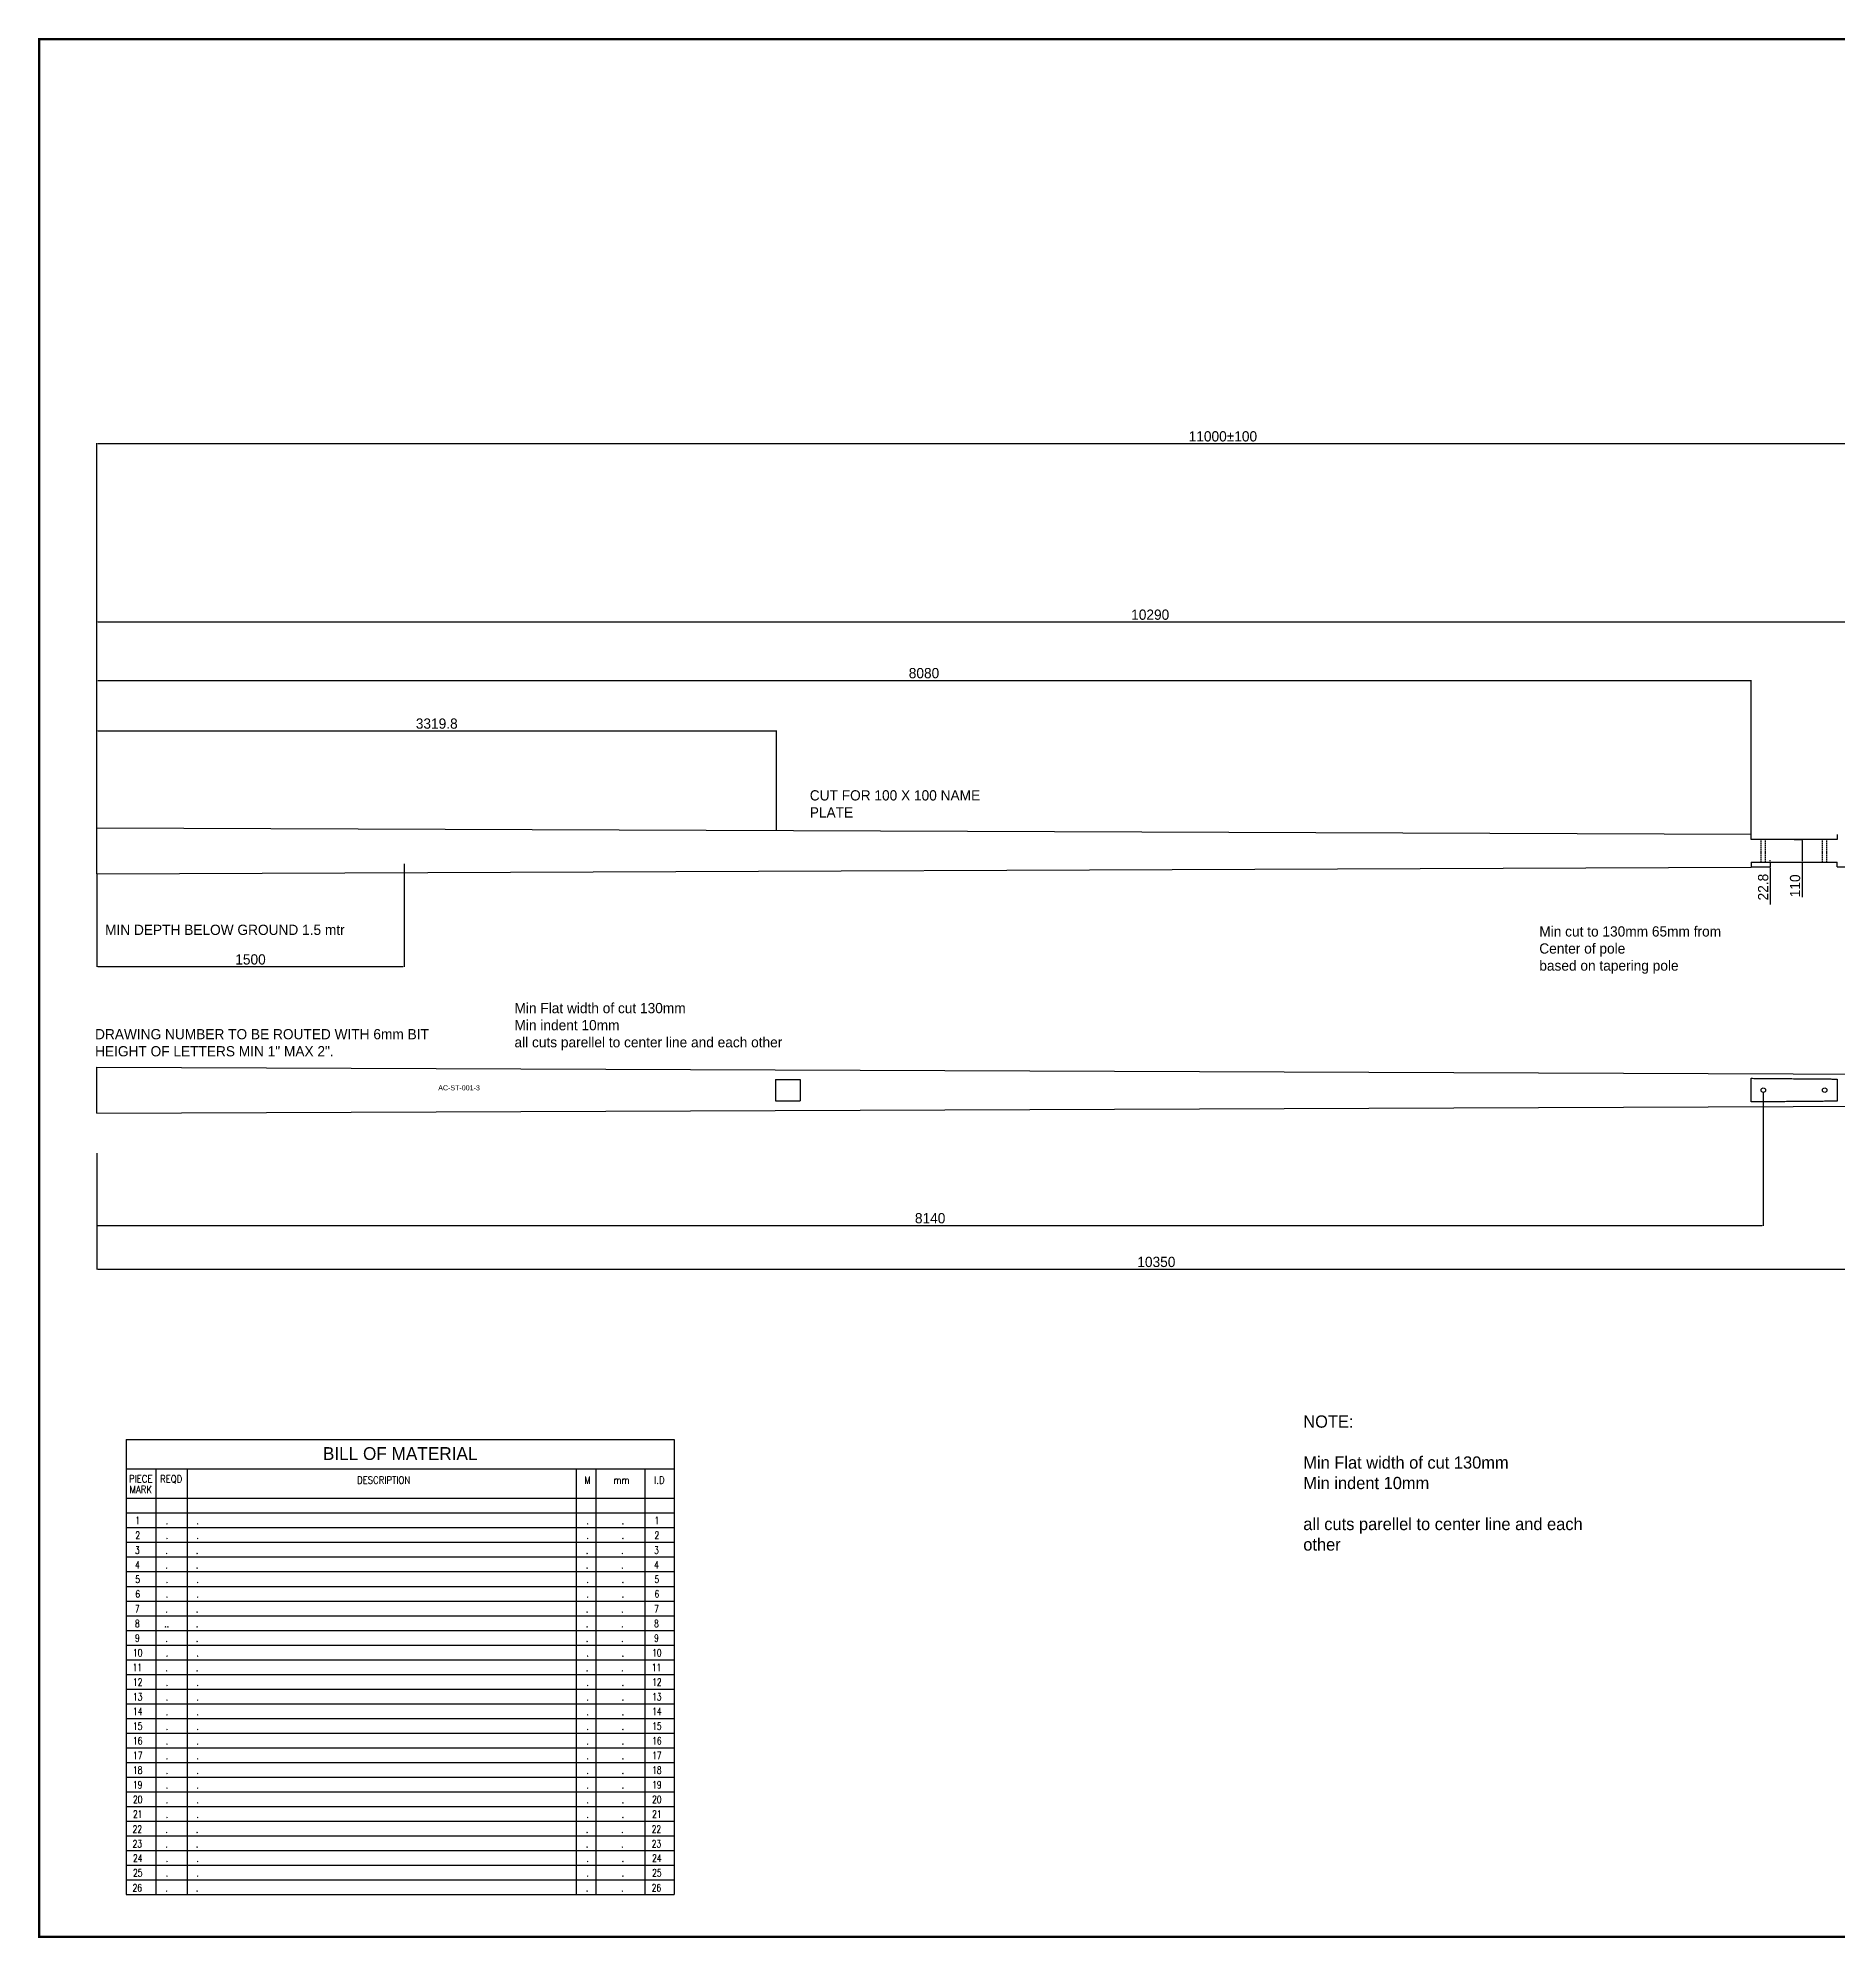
# Model space of a CAD drawing. Header units: inches. Extents: x -2441 to 10890, y 1104 to 10382.
# Drawn here: x -2441 to 6347, y 1104 to 10382 of the extents above; entities that cross this region are included whole.
import ezdxf
from ezdxf.enums import TextEntityAlignment as Align

# ---------------------------------------------------------------- set-up
doc = ezdxf.new("R2010")
doc.units = ezdxf.units.IN
doc.header["$MEASUREMENT"] = 0
doc.linetypes.add('HIDDEN', pattern=[9.525, 6.35, -3.175])
for name, color, linetype in [('D', 7, 'Continuous'), ('DIM', 5, 'Continuous'), ('post 2d', 7, 'Continuous'), ('post hidden 2d', 4, 'HIDDEN')]:
    doc.layers.add(name, color=color, linetype=linetype)
doc.styles.add('332', font='ROMANS.SHX', dxfattribs={"width": 0.75, "height": 1.125})
doc.styles.add('T3', font='romans.shx', dxfattribs={"width": 0.75, "height": 2.125})
doc.dimstyles.new('ISO-25', dxfattribs={"dimtxt": 2.5, "dimasz": 2.5, "dimexe": 1.25, "dimexo": 0.625, "dimtad": 1, "dimtxsty": 'Standard', "dimcen": 2.5, "dimadec": 0, "dimazin": 0, "dimtfac": 1, "dimtmove": 0, "dimatfit": 3, "dimfxl": 0, "dimarcsym": 0})

# ---------------------------------------------------------------- blocks, each defined once
blk = doc.blocks.new('*D1')
at = {"layer": 'Defpoints', "color": 0}
for p in [(8197, 5233.2), (-2153, 4931.7), (8197, 4370)]:
    blk.add_point(p, dxfattribs=at)
at = {"layer": 'DIM', "color": 0, "lineweight": -2}
for p, q in [((8197, 5232.2), (8197, 4368.7)), ((-2153, 4930.7), (-2153, 4368.7)), ((-2148, 4370), (8192, 4370))]:
    blk.add_line(p, q, dxfattribs=at)
at = {"layer": 'DIM', "color": 0}
for points in [[(-2148, 4370.8), (-2148, 4369.2), (-2153, 4370)], [(8192, 4370.8), (8192, 4369.2), (8197, 4370)]]:
    blk.add_solid(points, dxfattribs=at)
at = {"layer": 'DIM', "color": 0, "insert": (3022, 4405), "char_height": 50, "attachment_point": 5}
blk.add_mtext('10350', dxfattribs=at)
blk = doc.blocks.new('*D2')
at = {"layer": 'Defpoints', "color": 0}
for p in [(5987, 5233.2), (-2153, 4937.8), (5987, 4583.5)]:
    blk.add_point(p, dxfattribs=at)
at = {"layer": 'DIM', "color": 0, "lineweight": -2}
for p, q in [((5987, 5232.2), (5987, 4582.3)), ((-2153, 4936.8), (-2153, 4582.3)), ((-2148, 4583.5), (5982, 4583.5))]:
    blk.add_line(p, q, dxfattribs=at)
at = {"layer": 'DIM', "color": 0}
for points in [[(-2148, 4584.3), (-2148, 4582.7), (-2153, 4583.5)], [(5982, 4584.3), (5982, 4582.7), (5987, 4583.5)]]:
    blk.add_solid(points, dxfattribs=at)
at = {"layer": 'DIM', "color": 0, "insert": (1917, 4618.5), "char_height": 50, "attachment_point": 5}
blk.add_mtext('8140', dxfattribs=at)
blk = doc.blocks.new('*D3')
at = {"layer": 'Defpoints', "color": 0}
for p in [(8137, 7530.5), (-2153, 6662), (8137, 6484.5)]:
    blk.add_point(p, dxfattribs=at)
at = {"layer": 'DIM', "color": 0, "lineweight": -2}
for p, q in [((-2153, 6663), (-2153, 7531.8)), ((-2148, 7530.5), (8132, 7530.5)), ((8137, 6485.5), (8137, 7531.8))]:
    blk.add_line(p, q, dxfattribs=at)
at = {"layer": 'DIM', "color": 0}
for points in [[(-2148, 7531.4), (-2148, 7529.7), (-2153, 7530.5)], [(8132, 7531.4), (8132, 7529.7), (8137, 7530.5)]]:
    blk.add_solid(points, dxfattribs=at)
at = {"layer": 'DIM', "color": 0, "insert": (2992, 7565.5), "char_height": 50, "attachment_point": 5}
blk.add_mtext('10290', dxfattribs=at)
blk = doc.blocks.new('*D4')
at = {"layer": 'Defpoints', "color": 0}
for p in [(5927, 7245.1), (-2153, 6659.2), (5927, 6493.3)]:
    blk.add_point(p, dxfattribs=at)
at = {"layer": 'DIM', "color": 0, "lineweight": -2}
for p, q in [((-2153, 6660.2), (-2153, 7246.3)), ((-2148, 7245.1), (5922, 7245.1)), ((5927, 6494.3), (5927, 7246.3))]:
    blk.add_line(p, q, dxfattribs=at)
at = {"layer": 'DIM', "color": 0}
for points in [[(-2148, 7245.9), (-2148, 7244.3), (-2153, 7245.1)], [(5922, 7245.9), (5922, 7244.3), (5927, 7245.1)]]:
    blk.add_solid(points, dxfattribs=at)
at = {"layer": 'DIM', "color": 0, "insert": (1887, 7280.1), "char_height": 50, "attachment_point": 5}
blk.add_mtext('8080', dxfattribs=at)
blk = doc.blocks.new('*D5')
at = {"layer": 'Defpoints', "color": 0}
for p in [(8847, 8401.2), (-2153, 6525.2), (8847, 6487.7)]:
    blk.add_point(p, dxfattribs=at)
at = {"layer": 'DIM', "color": 0, "lineweight": -2}
for p, q in [((-2153, 6526.2), (-2153, 8402.5)), ((-2148, 8401.2), (8842, 8401.2)), ((8847, 6488.7), (8847, 8402.5))]:
    blk.add_line(p, q, dxfattribs=at)
at = {"layer": 'DIM', "color": 0}
for points in [[(-2148, 8402), (-2148, 8400.4), (-2153, 8401.2)], [(8842, 8402), (8842, 8400.4), (8847, 8401.2)]]:
    blk.add_solid(points, dxfattribs=at)
at = {"layer": 'DIM', "color": 0, "insert": (3347, 8436.2), "char_height": 50, "attachment_point": 5}
blk.add_mtext('11000±100', dxfattribs=at)
blk = doc.blocks.new('*D9')
at = {"layer": 'Defpoints', "color": 0}
for p in [(1166.8, 6998.6), (-2153, 6659.2), (1166.8, 6512.1)]:
    blk.add_point(p, dxfattribs=at)
at = {"layer": 'DIM', "color": 0, "lineweight": -2}
for p, q in [((-2153, 6660.2), (-2153, 6999.8)), ((-2148, 6998.6), (1161.8, 6998.6)), ((1166.8, 6513.1), (1166.8, 6999.8))]:
    blk.add_line(p, q, dxfattribs=at)
at = {"layer": 'DIM', "color": 0}
for points in [[(-2148, 6999.4), (-2148, 6997.8), (-2153, 6998.6)], [(1161.8, 6999.4), (1161.8, 6997.8), (1166.8, 6998.6)]]:
    blk.add_solid(points, dxfattribs=at)
at = {"layer": 'DIM', "color": 0, "insert": (-493.1, 7033.6), "char_height": 50, "attachment_point": 5}
blk.add_mtext('3319.8', dxfattribs=at)
blk = doc.blocks.new('*D28')
at = {"layer": 'Defpoints', "color": 0}
for p in [(-653, 6350.2), (-2153, 6300.2), (-653, 5847.1)]:
    blk.add_point(p, dxfattribs=at)
at = {"layer": 'DIM', "color": 0, "lineweight": -2}
for p, q in [((-653, 6349.2), (-653, 5845.9)), ((-2153, 6299.2), (-2153, 5845.9)), ((-2148, 5847.1), (-658, 5847.1))]:
    blk.add_line(p, q, dxfattribs=at)
at = {"layer": 'DIM', "color": 0}
for points in [[(-2148, 5848), (-2148, 5846.3), (-2153, 5847.1)], [(-658, 5848), (-658, 5846.3), (-653, 5847.1)]]:
    blk.add_solid(points, dxfattribs=at)
at = {"layer": 'DIM', "color": 0, "insert": (-1403, 5882.1), "char_height": 50, "attachment_point": 5}
blk.add_mtext('1500', dxfattribs=at)
blk = doc.blocks.new('*D44')
at = {"layer": 'Defpoints', "color": 0}
for p in [(5927, 6357.7), (5927, 6334.9), (6021.2, 6357.7)]:
    blk.add_point(p, dxfattribs=at)
at = {"layer": 'DIM', "color": 0, "lineweight": -2}
for p, q in [((5928, 6357.7), (6022.5, 6357.7)), ((5928, 6334.9), (6022.5, 6334.9)), ((6021.2, 6362.7), (6021.2, 6367.7)), ((6021.2, 6357.7), (6021.2, 6334.9)), ((6021.2, 6329.9), (6021.2, 6150.5))]:
    blk.add_line(p, q, dxfattribs=at)
at = {"layer": 'DIM', "color": 0}
for points in [[(6020.4, 6362.7), (6022.1, 6362.7), (6021.2, 6357.7)], [(6020.4, 6329.9), (6022.1, 6329.9), (6021.2, 6334.9)]]:
    blk.add_solid(points, dxfattribs=at)
at = {"layer": 'DIM', "color": 0, "insert": (5986.2, 6235.5), "char_height": 50, "attachment_point": 5, "rotation": 90}
blk.add_mtext('22.8', dxfattribs=at)
blk = doc.blocks.new('*D43')
at = {"layer": 'Defpoints', "color": 0}
for p in [(6137, 6467.7), (6177.3, 6467.7), (6137, 6357.7)]:
    blk.add_point(p, dxfattribs=at)
at = {"layer": 'DIM', "color": 0, "lineweight": -2}
for p, q in [((6138, 6467.7), (6178.5, 6467.7)), ((6177.3, 6462.7), (6177.3, 6362.7)), ((6138, 6357.7), (6178.5, 6357.7)), ((6177.3, 6357.7), (6177.3, 6186))]:
    blk.add_line(p, q, dxfattribs=at)
at = {"layer": 'DIM', "color": 0}
for points in [[(6176.4, 6462.7), (6178.1, 6462.7), (6177.3, 6467.7)], [(6176.4, 6362.7), (6178.1, 6362.7), (6177.3, 6357.7)]]:
    blk.add_solid(points, dxfattribs=at)
at = {"layer": 'DIM', "color": 0, "insert": (6142.3, 6241.8), "char_height": 50, "attachment_point": 5, "rotation": 90}
blk.add_mtext('110', dxfattribs=at)

msp = doc.modelspace()

# ---------------------------------------------------------------- linework, layer by layer
for p, q in [((10884.55, 10376.11), (-2435.6, 10376.11)), ((-2435.6, 10376.11), (-2435.6, 1109.61)), ((-2435.6, 1109.61), (10884.55, 1109.61))]:
    msp.add_line(p, q)
at = {"const_width": 10.95}
msp.add_lwpolyline([(10884.55, 1109.61), (-2435.6, 1109.61), (-2435.6, 10376.11), (10884.55, 10376.11)], close=True, dxfattribs=at)
at = {"layer": 'D'}
for p, q in [((-2009.5, 3537.87), (665.94, 3537.87)), ((-2009.5, 3537.87), (-2009.5, 1316.3)), ((665.94, 3537.87), (665.94, 1316.3)), ((-2009.5, 3395.61), (665.94, 3395.61)), ((-1866.17, 3395.61), (-1866.17, 1316.3)), ((-1712.34, 3395.61), (-1712.34, 1316.3)), ((188.18, 3395.61), (188.18, 1316.3)), ((283.73, 3395.61), (283.73, 1316.3)), ((522.61, 3395.61), (522.61, 1316.3)), ((-2009.5, 3251.22), (665.94, 3251.22)), ((-2009.5, 3179.56), (665.94, 3179.56)), ((-2009.5, 3107.89), (665.94, 3107.89)), ((-2009.5, 3036.23), (665.94, 3036.23)), ((-2009.5, 2964.56), (665.94, 2964.56)), ((-2009.5, 2892.9), (665.94, 2892.9)), ((-2009.5, 2821.24), (665.94, 2821.24)), ((-2009.5, 2749.57), (665.94, 2749.57)), ((-2009.5, 2677.91), (665.94, 2677.91)), ((-2009.5, 2606.25), (665.94, 2606.25)), ((-2009.5, 2534.58), (665.94, 2534.58)), ((-2009.5, 2462.92), (665.94, 2462.92)), ((-2009.5, 2391.26), (665.94, 2391.26)), ((-2009.5, 2319.59), (665.94, 2319.59)), ((-2009.5, 2247.93), (665.94, 2247.93)), ((-2009.5, 2176.26), (665.94, 2176.26)), ((-2009.5, 2104.6), (665.94, 2104.6)), ((-2009.5, 2032.94), (665.94, 2032.94)), ((-2009.5, 1961.27), (665.94, 1961.27)), ((-2009.5, 1889.61), (665.94, 1889.61)), ((-2009.5, 1889.61), (665.94, 1889.61)), ((-2009.5, 1817.95), (665.94, 1817.95)), ((-2009.5, 1817.95), (665.94, 1817.95)), ((-2009.5, 1746.28), (665.94, 1746.28)), ((-2009.5, 1674.62), (665.94, 1674.62)), ((-2009.5, 1602.96), (665.94, 1602.96)), ((-2009.5, 1531.29), (665.94, 1531.29)), ((-2009.5, 1459.63), (665.94, 1459.63)), ((-2009.5, 1387.97), (665.94, 1387.97)), ((-2009.5, 1316.3), (665.94, 1316.3)), ((-2009.5, 1316.3), (665.94, 1316.3))]:
    msp.add_line(p, q, dxfattribs=at)
at = {"layer": 'post 2d'}
for p, q in [((-2153.04, 6300.17), (-2153.04, 6525.17)), ((-2153.04, 6525.17), (5926.96, 6493.27)), ((-2153.04, 6300.17), (-2153.04, 6525.17)), ((5926.96, 6467.67), (5926.96, 6493.27)), ((6346.96, 6491.61), (6346.96, 6467.67)), ((-2153.04, 6300.17), (5926.96, 6332.06)), ((5926.96, 6357.67), (5926.96, 6332.06)), ((6346.96, 6333.72), (6346.96, 6357.67)), ((6346.96, 6333.72), (8136.96, 6340.79)), ((-2153.04, 5356.66), (8846.96, 5313.24)), ((-2153.04, 5131.66), (-2153.04, 5356.66)), ((1161.96, 5296.67), (1161.96, 5191.65)), ((1161.96, 5296.67), (1281.96, 5295.77)), ((1281.96, 5295.77), (1281.96, 5192.55)), ((5926.96, 5186.44), (5926.96, 5301.87)), ((6346.96, 5298.3), (6346.96, 5190.02)), ((-2153.04, 5131.66), (8846.96, 5175.08)), ((1161.96, 5191.65), (1281.96, 5192.55))]:
    msp.add_line(p, q, dxfattribs=at)
for centre in [(5986.96, 5244.16), (6286.96, 5244.16)]:
    msp.add_circle(centre, 11, dxfattribs=at)
for points, weights in [([(6346.96, 6467.67), (6143.02, 6467.67), (5926.96, 6467.67)], [1, 1.00020720826, 1]), ([(5926.96, 6357.67), (6143.02, 6357.67), (6346.96, 6357.67)], [1, 1.00020720806, 1]), ([(5926.96, 5301.87), (6143.68, 5300.06), (6346.96, 5298.3)], [1, 1.0001990145, 1]), ([(6346.96, 5190.02), (6143.68, 5188.25), (5926.96, 5186.44)], [1, 1.0001990145, 1])]:
    msp.add_rational_spline(points, weights, degree=2, dxfattribs=at)
at = {"layer": 'post hidden 2d'}
for p, q in [((5975.96, 6357.67), (5975.96, 6467.67)), ((5997.96, 6357.67), (5997.96, 6467.67)), ((6275.96, 6357.67), (6275.96, 6467.67)), ((6297.96, 6357.67), (6297.96, 6467.67))]:
    msp.add_line(p, q, dxfattribs=at)

# ---------------------------------------------------------------- texts
at = {"layer": 'D'}
msp.add_text('BILL OF MATERIAL', height=62.7057, dxfattribs=at).set_placement((-671.78, 3438.33), align=Align.CENTER)
for s, height, style, width, p in [('PIECE', 35.832, 'T3', 0.85, (-1938.93, 3328.46)), ('REQD', 35.832, 'T3', 0.85, (-1790.37, 3327.51)), ('MARK', 35.832, 'T3', 0.85, (-1938.93, 3276.42)), ('1', 35.83, '332', 0.75, (-1953.88, 3124.37)), ('1', 35.83, '332', 0.75, (582.06, 3124.37)), ('2', 35.83, '332', 0.75, (-1953.88, 3052.7)), ('.', 35.83, '332', 0.75, (-1810.56, 3124.37)), ('.', 35.83, '332', 0.75, (243.81, 3124.37)), ('.', 35.83, '332', 0.75, (415.8, 3124.37)), ('2', 35.83, '332', 0.75, (582.06, 3052.7)), ('3', 35.83, '332', 0.75, (-1955.83, 2979.85)), ('.', 35.83, '332', 0.75, (-1812.51, 2979.85)), ('.', 35.83, '332', 0.75, (-1810.56, 3052.7)), ('.', 35.83, '332', 0.75, (241.86, 2979.85)), ('.', 35.83, '332', 0.75, (243.81, 3052.7)), ('.', 35.83, '332', 0.75, (413.85, 2979.85)), ('.', 35.83, '332', 0.75, (415.8, 3052.7)), ('3', 35.83, '332', 0.75, (580.11, 2979.85)), ('4', 35.83, '332', 0.75, (-1955.83, 2908.19)), ('.', 35.83, '332', 0.75, (-1812.51, 2908.19)), ('.', 35.83, '332', 0.75, (241.86, 2908.19)), ('.', 35.83, '332', 0.75, (413.85, 2908.19)), ('4', 35.83, '332', 0.75, (580.11, 2908.19)), ('5', 35.83, '332', 0.75, (-1953.88, 2837.71)), ('6', 35.83, '332', 0.75, (-1953.88, 2766.05)), ('.', 35.83, '332', 0.75, (-1810.56, 2837.71)), ('.', 35.83, '332', 0.75, (243.81, 2837.71)), ('.', 35.83, '332', 0.75, (415.8, 2837.71)), ('5', 35.83, '332', 0.75, (582.06, 2837.71)), ('6', 35.83, '332', 0.75, (582.06, 2766.05)), ('7', 35.83, '332', 0.75, (-1955.83, 2693.2)), ('.', 35.83, '332', 0.75, (-1812.51, 2693.2)), ('.', 35.83, '332', 0.75, (-1810.56, 2766.05)), ('.', 35.83, '332', 0.75, (241.86, 2693.2)), ('.', 35.83, '332', 0.75, (243.81, 2766.05)), ('.', 35.83, '332', 0.75, (413.85, 2693.2)), ('.', 35.83, '332', 0.75, (415.8, 2766.05)), ('7', 35.83, '332', 0.75, (580.11, 2693.2)), ('8', 35.83, '332', 0.75, (-1955.83, 2621.54)), ('..', 35.832, '332', 0.75, (-1812.51, 2621.54)), ('.', 35.83, '332', 0.75, (241.86, 2621.54)), ('.', 35.83, '332', 0.75, (413.85, 2621.54)), ('8', 35.83, '332', 0.75, (580.11, 2621.54)), ('10', 35.832, '332', 0.75, (-1953.88, 2479.39)), ('9', 35.83, '332', 0.75, (-1955.83, 2550.93)), ('.', 35.83, '332', 0.75, (-1812.51, 2550.93)), ('.', 35.83, '332', 0.75, (241.86, 2550.93)), ('.', 35.83, '332', 0.75, (413.85, 2550.93)), ('10', 35.832, '332', 0.75, (582.06, 2479.39)), ('9', 35.83, '332', 0.75, (580.11, 2550.93)), ('11', 35.832, '332', 0.75, (-1955.83, 2407.61)), ('.', 35.83, '332', 0.75, (-1810.56, 2479.39)), ('.', 35.83, '332', 0.75, (243.81, 2479.39)), ('.', 35.83, '332', 0.75, (415.8, 2479.39)), ('11', 35.832, '332', 0.75, (580.11, 2407.61)), ('12', 35.832, '332', 0.75, (-1953.88, 2336.07)), ('.', 35.83, '332', 0.75, (-1812.51, 2407.61)), ('.', 35.83, '332', 0.75, (-1810.56, 2336.07)), ('.', 35.83, '332', 0.75, (241.86, 2407.61)), ('.', 35.83, '332', 0.75, (243.81, 2336.07)), ('.', 35.83, '332', 0.75, (413.85, 2407.61)), ('.', 35.83, '332', 0.75, (415.8, 2336.07)), ('12', 35.832, '332', 0.75, (582.06, 2336.07)), ('13', 35.832, '332', 0.75, (-1953.88, 2264.4)), ('14', 35.832, '332', 0.75, (-1953.88, 2192.74)), ('.', 35.83, '332', 0.75, (-1810.56, 2264.4)), ('.', 35.83, '332', 0.75, (243.81, 2264.4)), ('.', 35.83, '332', 0.75, (415.8, 2264.4)), ('13', 35.832, '332', 0.75, (582.06, 2264.4)), ('14', 35.832, '332', 0.75, (582.06, 2192.74)), ('15', 35.832, '332', 0.75, (-1953.88, 2121.08)), ('.', 35.83, '332', 0.75, (-1810.56, 2192.74)), ('.', 35.83, '332', 0.75, (243.81, 2192.74)), ('.', 35.83, '332', 0.75, (415.8, 2192.74)), ('15', 35.832, '332', 0.75, (582.06, 2121.08)), ('16', 35.832, '332', 0.75, (-1953.88, 2049.41)), ('.', 35.83, '332', 0.75, (-1810.56, 2121.08)), ('.', 35.83, '332', 0.75, (-1810.56, 2049.41)), ('.', 35.83, '332', 0.75, (243.81, 2121.08)), ('.', 35.83, '332', 0.75, (243.81, 2049.41)), ('.', 35.83, '332', 0.75, (415.8, 2121.08)), ('.', 35.83, '332', 0.75, (415.8, 2049.41)), ('16', 35.832, '332', 0.75, (582.06, 2049.41)), ('17', 35.832, '332', 0.75, (-1953.88, 1977.75)), ('.', 35.83, '332', 0.75, (-1810.56, 1977.75)), ('.', 35.83, '332', 0.75, (243.81, 1977.75)), ('.', 35.83, '332', 0.75, (415.8, 1977.75)), ('17', 35.832, '332', 0.75, (582.06, 1977.75)), ('18', 35.832, '332', 0.75, (-1953.88, 1906.08)), ('19', 35.832, '332', 0.75, (-1953.88, 1834.42)), ('.', 35.83, '332', 0.75, (-1810.56, 1906.08)), ('.', 35.83, '332', 0.75, (243.81, 1906.08)), ('.', 35.83, '332', 0.75, (415.8, 1906.08)), ('18', 35.832, '332', 0.75, (582.06, 1906.08)), ('19', 35.832, '332', 0.75, (582.06, 1834.42)), ('20', 35.832, '332', 0.75, (-1953.88, 1762.76)), ('.', 35.83, '332', 0.75, (-1810.56, 1834.42)), ('.', 35.83, '332', 0.75, (-1810.56, 1762.76)), ('.', 35.83, '332', 0.75, (243.81, 1834.42)), ('.', 35.83, '332', 0.75, (243.81, 1762.76)), ('.', 35.83, '332', 0.75, (415.8, 1834.42)), ('.', 35.83, '332', 0.75, (415.8, 1762.76)), ('20', 35.832, '332', 0.75, (582.06, 1762.76)), ('21', 35.832, '332', 0.75, (-1953.88, 1691.09)), ('.', 35.83, '332', 0.75, (-1810.56, 1691.09)), ('.', 35.83, '332', 0.75, (243.81, 1691.09)), ('.', 35.83, '332', 0.75, (415.8, 1691.09)), ('21', 35.832, '332', 0.75, (582.06, 1691.09)), ('22', 35.832, '332', 0.75, (-1955.83, 1618.24)), ('23', 35.832, '332', 0.75, (-1955.83, 1546.58)), ('.', 35.83, '332', 0.75, (-1812.51, 1618.24)), ('.', 35.83, '332', 0.75, (241.86, 1618.24)), ('.', 35.83, '332', 0.75, (413.85, 1618.24)), ('22', 35.832, '332', 0.75, (580.11, 1618.24)), ('23', 35.832, '332', 0.75, (580.11, 1546.58)), ('24', 35.832, '332', 0.75, (-1953.88, 1476.1)), ('.', 35.83, '332', 0.75, (-1812.51, 1546.58)), ('.', 35.83, '332', 0.75, (241.86, 1546.58)), ('.', 35.83, '332', 0.75, (413.85, 1546.58)), ('24', 35.832, '332', 0.75, (582.06, 1476.1)), ('25', 35.832, '332', 0.75, (-1953.88, 1404.44)), ('.', 35.83, '332', 0.75, (-1810.56, 1476.1)), ('.', 35.83, '332', 0.75, (-1810.56, 1404.44)), ('.', 35.83, '332', 0.75, (243.81, 1476.1)), ('.', 35.83, '332', 0.75, (243.81, 1404.44)), ('.', 35.83, '332', 0.75, (415.8, 1476.1)), ('.', 35.83, '332', 0.75, (415.8, 1404.44)), ('25', 35.832, '332', 0.75, (582.06, 1404.44)), ('26', 35.832, '332', 0.75, (-1955.83, 1331.59)), ('.', 35.83, '332', 0.75, (-1812.51, 1331.59)), ('.', 35.83, '332', 0.75, (241.86, 1331.59)), ('.', 35.83, '332', 0.75, (413.85, 1331.59)), ('26', 35.832, '332', 0.75, (580.11, 1331.59))]:
    msp.add_text(s, height=height, dxfattribs=dict(at, style=style, width=width)).set_placement(p, align=Align.CENTER)
at = {"layer": 'D', "style": 'T3', "width": 0.85}
for s, height, p in [('DESCRIPTION', 35.8318, (-752.44, 3340.32)), ('M', 35.83, (243.26, 3340.32)), ('mm', 35.832, (409.25, 3340.32)), ('I.D', 35.832, (594.28, 3340.32))]:
    msp.add_text(s, height=height, dxfattribs=at).set_placement(p, align=Align.MIDDLE)
at = {"layer": 'D', "style": '332', "width": 0.75}
for p in [(-1667.23, 3124.37), (-1669.18, 2979.85), (-1667.23, 3052.7), (-1669.18, 2908.19), (-1667.23, 2837.71), (-1669.18, 2693.2), (-1667.23, 2766.05), (-1669.18, 2621.54), (-1669.18, 2550.93), (-1667.23, 2479.39), (-1669.18, 2407.61), (-1667.23, 2336.07), (-1667.23, 2264.4), (-1667.23, 2192.74), (-1667.23, 2121.08), (-1667.23, 2049.41), (-1667.23, 1977.75), (-1667.23, 1906.08), (-1667.23, 1834.42), (-1667.23, 1762.76), (-1667.23, 1691.09), (-1669.18, 1618.24), (-1669.18, 1546.58), (-1667.23, 1476.1), (-1667.23, 1404.44), (-1669.18, 1331.59)]:
    msp.add_text('.', height=35.83, dxfattribs=at).set_placement(p)
at = {"layer": 'DIM', "attachment_point": 1}
for s, insert, char_height, width in [('CUT FOR 100 X 100 NAME PLATE', (1329.12, 6708.53), 50, 917.9735), ('MIN DEPTH BELOW GROUND 1.5 mtr ', (-2113.17, 6051.94), 50, 3169.2092), ('Min cut to 130mm 65mm from Center of pole\\Pbased on tapering pole', (4892.68, 6044.11), 50, 1039.6431), ('Min Flat width of cut 130mm\\PMin indent 10mm \\Pall cuts parellel to center line and each other', (-113.33, 5669.77), 50, 3169.2092), ('DRAWING NUMBER TO BE ROUTED WITH 6mm BIT \\PHEIGHT OF LETTERS MIN 1" MAX 2".', (-2162.23, 5542.38), 50, 3169.2092), ('AC-ST-001-3', (-485.86, 5268), 25, 3169.2092), ('NOTE:\\P\\PMin Flat width of cut 130mm\\PMin indent 10mm \\P\\Pall cuts parellel to center line and each other', (3739.75, 3655.89), 60, 1401.5448)]:
    msp.add_mtext(s, dxfattribs=dict(at, insert=insert, char_height=char_height, width=width))

# ---------------------------------------------------------------- dimensions: what is measured, and where the dimension line sits
at = {"layer": 'DIM'}
for base, p1, p2, override, picture, middle in [((8846.96, 8401.21), (-2153.04, 6525.17), (8846.96, 6487.67), {"dimtxt": 50, "dimasz": 5, "dimexo": 1, "dimgap": 10, "dimdec": 1, "dimdsep": 46, "dimtol": 1, "dimlim": 0, "dimtp": 100, "dimtm": 100}, '*D5', (3346.96, 8436.21)), ((8136.96, 7530.53), (-2153.04, 6661.96), (8136.96, 6484.55), {"dimtxt": 50, "dimasz": 5, "dimexo": 1, "dimgap": 10, "dimdec": 1, "dimdsep": 46}, '*D3', (2991.96, 7565.53)), ((5926.96, 7245.1), (-2153.04, 6659.21), (5926.96, 6493.27), {"dimtxt": 50, "dimasz": 5, "dimexo": 1, "dimgap": 10, "dimdec": 1, "dimdsep": 46}, '*D4', (1886.96, 7280.1)), ((1166.76, 6998.6), (-2153.04, 6659.21), (1166.76, 6512.06), {"dimtxt": 50, "dimasz": 5, "dimexo": 1, "dimgap": 10, "dimdec": 1, "dimdsep": 46}, '*D9', (-493.14, 7033.6)), ((-653.04, 5847.14), (-2153.04, 6300.17), (-653.04, 6350.17), {"dimtxt": 50, "dimasz": 5, "dimexo": 1, "dimgap": 10, "dimdec": 1, "dimdsep": 46}, '*D28', (-1403.04, 5882.14)), ((8196.96, 4369.99), (-2153.04, 4931.69), (8196.96, 5233.16), {"dimtxt": 50, "dimasz": 5, "dimexo": 1, "dimgap": 10, "dimdec": 1, "dimdsep": 46}, '*D1', (3021.96, 4404.99)), ((5986.96, 4583.51), (-2153.04, 4937.8), (5986.96, 5233.16), {"dimtxt": 50, "dimasz": 5, "dimexo": 1, "dimgap": 10, "dimdec": 1, "dimdsep": 46}, '*D2', (1916.96, 4618.51))]:
    dim = msp.add_linear_dim(base=base, p1=p1, p2=p2, dimstyle='ISO-25', override=override, dxfattribs=at)
    dim.commit()
    dim.dimension.update_dxf_attribs({"geometry": picture, "text_midpoint": middle})
for base, p1, p2, picture, middle in [((6177.26, 6467.67), (6136.96, 6357.67), (6136.96, 6467.67), '*D43', (6177.26, 6241.8)), ((6021.23, 6357.67), (5926.96, 6334.86), (5926.96, 6357.67), '*D44', (6021.23, 6235.46))]:
    dim = msp.add_linear_dim(base=base, p1=p1, p2=p2, angle=90, dimstyle='ISO-25', override={"dimtxt": 50, "dimasz": 5, "dimexo": 1, "dimgap": 10, "dimdec": 1, "dimdsep": 46}, dxfattribs=at)
    dim.commit()
    dim.dimension.update_dxf_attribs({"geometry": picture, "text_midpoint": middle, "dimtype": 160})

doc.saveas('drawing.dxf')
